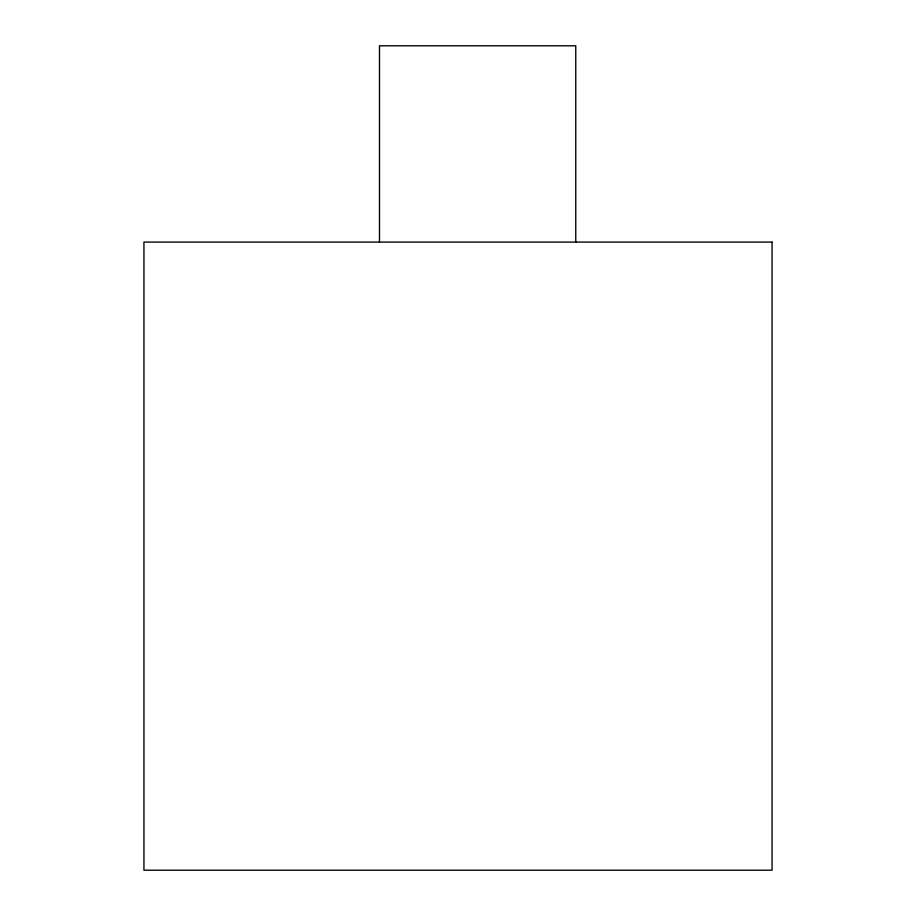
<?xml version="1.0" encoding="UTF-8"?>
<svg xmlns="http://www.w3.org/2000/svg" width="916" height="916" viewBox="0 0 916 916"><rect width="100%" height="100%" fill="white"/><g stroke="black" fill="none" stroke-linecap="round" stroke-linejoin="round"><path stroke-width="1.37" d="M575.752 242.087L575.752 45.8L379.487 45.8L379.487 242.087M772.062 242.087L143.938 242.087L143.938 870.2L772.062 870.2L772.062 242.087"/></g></svg>
